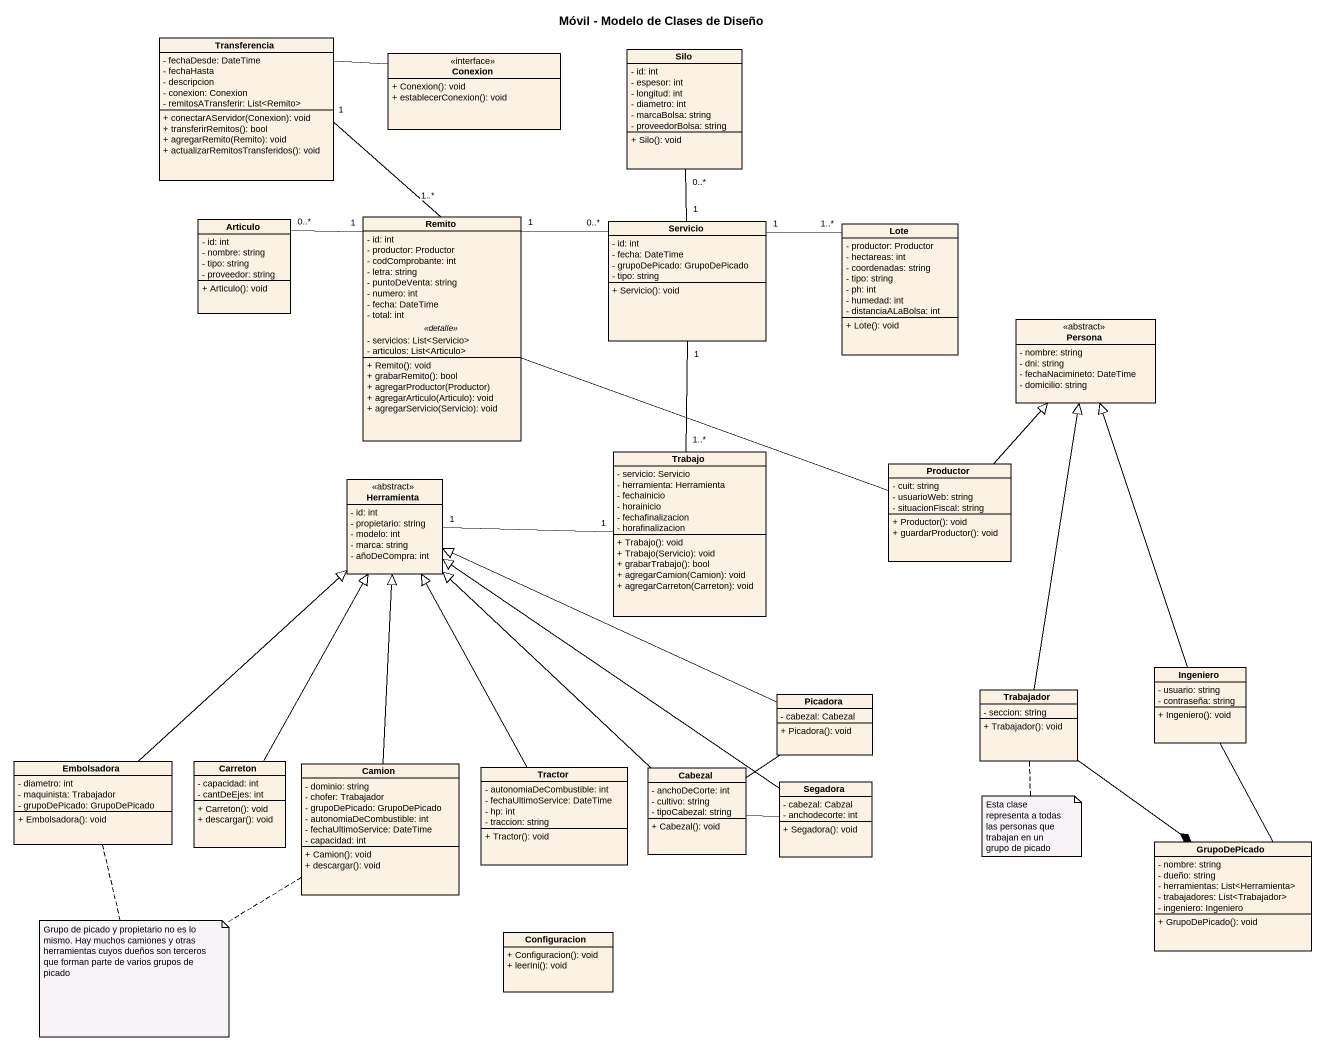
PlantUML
@startuml
title Móvil - Modelo de Clases de Diseño
hide circle
hide empty members
skinparam classAttributeIconSize 0
class Transferencia {
  - fechaDesde: DateTime
  - fechaHasta
  - descripcion
  - conexion: Conexion
  - remitosATransferir: List<Remito>
  + conectarAServidor(Conexion): void
  + transferirRemitos(): bool
  + agregarRemito(Remito): void
  + actualizarRemitosTransferidos(): void
}
class Conexion <<interface>> {
  + Conexion(): void
  + establecerConexion(): void
}
class Silo {
  - id: int
  - espesor: int
  - longitud: int
  - diametro: int
  - marcaBolsa: string
  - proveedorBolsa: string
  + Silo(): void
}
class Articulo {
  - id: int
  - nombre: string
  - tipo: string
  - proveedor: string
  + Articulo(): void
}
class Remito {
  - id: int
  - productor: Productor
  - codComprobante: int
  - letra: string
  - puntoDeVenta: string
  - numero: int
  - fecha: DateTime
  - total: int
  .. <<detalle>> ..
  - servicios: List<Servicio>
  - articulos: List<Articulo>
  --
  + Remito(): void
  + grabarRemito(): bool
  + agregarProductor(Productor)
  + agregarArticulo(Articulo): void
  + agregarServicio(Servicio): void
}
class Servicio {
  - id: int
  - fecha: DateTime
  - grupoDePicado: GrupoDePicado
  - tipo: string
  + Servicio(): void
}
class Lote {
  - productor: Productor
  - hectareas: int
  - coordenadas: string
  - tipo: string
  - ph: int
  - humedad: int
  - distanciaALaBolsa: int
  + Lote(): void
}
class Persona <<abstract>> {
  - nombre: string
  - dni: string
  - fechaNacimineto: DateTime
  - domicilio: string
}
class Herramienta <<abstract>> {
  - id: int
  - propietario: string
  - modelo: int
  - marca: string
  - añoDeCompra: int
}
class Trabajo {
  - servicio: Servicio
  - herramienta: Herramienta
  - fechainicio
  - horainicio
  - fechafinalizacion
  - horafinalizacion
  + Trabajo(): void
  + Trabajo(Servicio): void
  + grabarTrabajo(): bool
  + agregarCamion(Camion): void
  + agregarCarreton(Carreton): void
}
class Productor {
  - cuit: string
  - usuarioWeb: string
  - situacionFiscal: string
  + Productor(): void
  + guardarProductor(): void
}
class Ingeniero {
  - usuario: string
  - contraseña: string
  + Ingeniero(): void
}
class Picadora {
  - cabezal: Cabezal
  + Picadora(): void
}
class Trabajador {
  - seccion: string
  + Trabajador(): void
}
class Embolsadora {
  - diametro: int
  - maquinista: Trabajador
  - grupoDePicado: GrupoDePicado
  + Embolsadora(): void
}
class Carreton {
  - capacidad: int
  - cantDeEjes: int
  + Carreton(): void
  + descargar(): void
}
class Camion {
  - dominio: string
  - chofer: Trabajador
  - grupoDePicado: GrupoDePicado
  - autonomiaDeCombustible: int
  - fechaUltimoService: DateTime
  - capacidad: int
  + Camion(): void
  + descargar(): void
}
class Tractor {
  - autonomiaDeCombustible: int
  - fechaUltimoService: DateTime
  - hp: int
  - traccion: string
  + Tractor(): void
}
class Cabezal {
  - anchoDeCorte: int
  - cultivo: string
  - tipoCabezal: string
  + Cabezal(): void
}
class Segadora {
  - cabezal: Cabzal
  - anchodecorte: int
  + Segadora(): void
}
class GrupoDePicado {
  - nombre: string
  - dueño: string
  - herramientas: List<Herramienta>
  - trabajadores: List<Trabajador>
  - ingeniero: Ingeniero
  + GrupoDePicado(): void
}
class Configuracion {
  + Configuracion(): void
  + leerIni(): void
}
Transferencia -right- Conexion
Transferencia "1" -- "1..*" Remito
Silo "0..*" -- "1" Servicio
Articulo "0..*" -right- "1" Remito
Remito "1" -right- "0..*" Servicio
Remito -right- Productor
Servicio "1" -right- "1..*" Lote
Servicio "1" -- "1..*" Trabajo
Trabajo "1" -left- "1" Herramienta
Productor -up-|> Persona
Ingeniero -up-|> Persona
Picadora -left-|> Herramienta
Picadora -- Cabezal
Trabajador -up-|> Persona
Trabajador --* GrupoDePicado
Embolsadora -up-|> Herramienta
Carreton -up-|> Herramienta
Camion -up-|> Herramienta
Tractor -up-|> Herramienta
Cabezal -up-|> Herramienta
Cabezal -right- Segadora
Segadora -up-|> Herramienta
GrupoDePicado -up- Ingeniero
note bottom of Trabajador : Esta clase representa a todas las personas que trabajan en un grupo de picado
note as N2
  Grupo de picado y propietario no es lo mismo. Hay muchos camiones y otras herramientas cuyos dueños son terceros que forman parte de varios grupos de picado
end note
N2 .. Embolsadora
N2 .. Camion
@enduml
